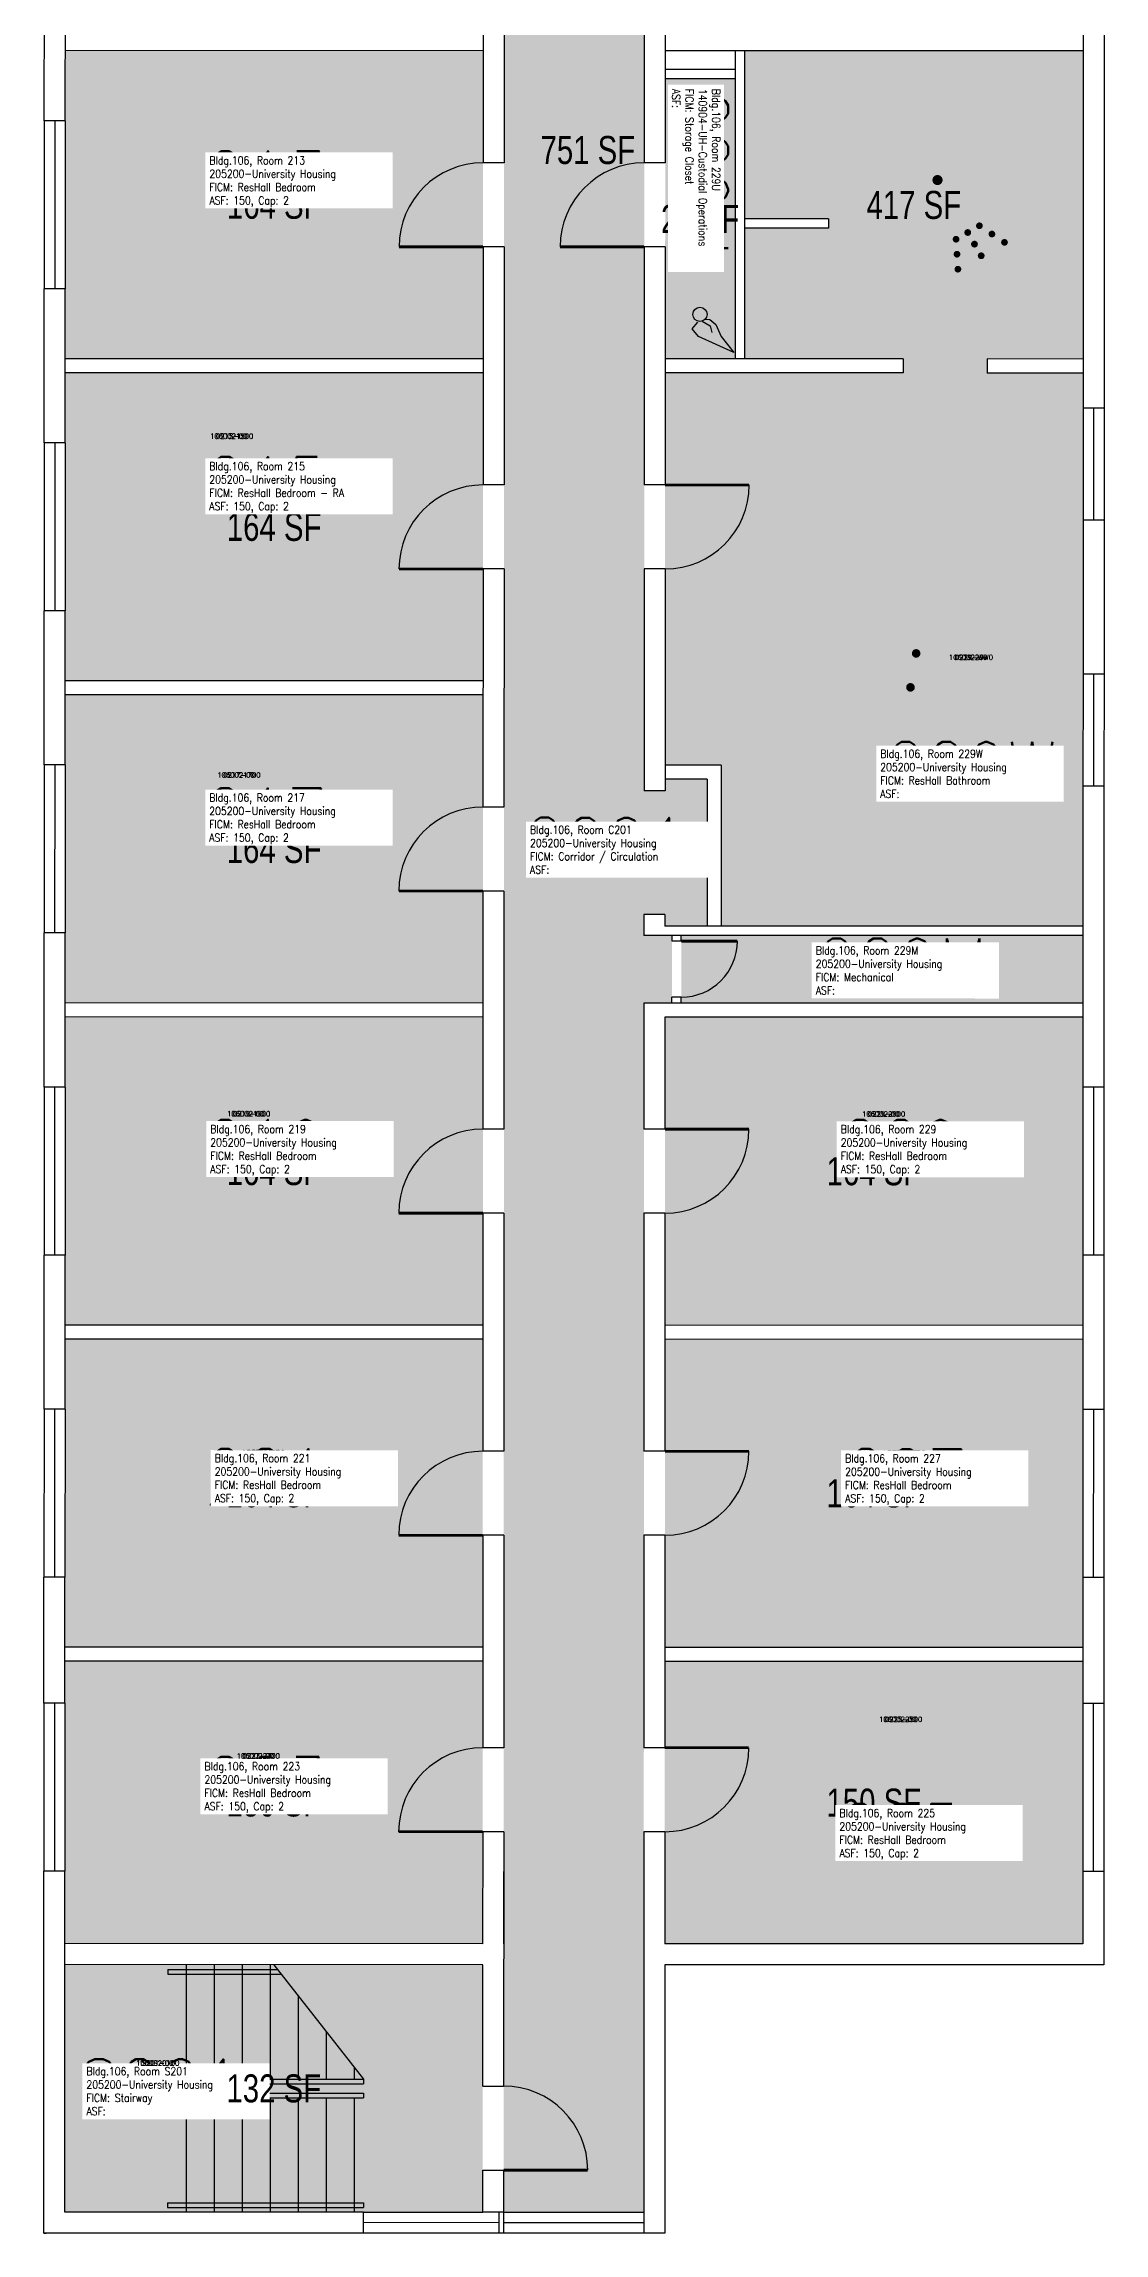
# Model space of a CAD drawing. Header units: inches. Extents: x -394 to 1225, y 0 to 3729.
# Drawn here: x 0 to 454, y 0 to 938 of the extents above; entities that cross this region are included whole.
import ezdxf
from ezdxf.enums import TextEntityAlignment as Align

# ---------------------------------------------------------------- set-up
doc = ezdxf.new("R2010")
doc.units = ezdxf.units.IN
doc.header["$LTSCALE"] = 0.25
doc.header["$MEASUREMENT"] = 0
doc.layers.get('0').update_dxf_attribs({"linetype": 'CONTINUOUS'})
for name, color, linetype in [('A-DOOR', 2, 'CONTINUOUS'), ('A-FLOR', 3, 'CONTINUOUS'), ('A-GLAZ', 1, 'CONTINUOUS'), ('A-GLAZ-SILL', 2, 'CONTINUOUS'), ('A-IDEN-ICON', 4, 'CONTINUOUS'), ('A-IDEN-RNUM', 7, 'CONTINUOUS'), ('A-IDEN-SNUM', 4, 'CONTINUOUS'), ('A-IDEN-VNUM', 4, 'CONTINUOUS'), ('A-WALL', 5, 'CONTINUOUS'), ('AREA-TEXT', 3, 'CONTINUOUS'), ('Rooms-Category-Color', 7, 'CONTINUOUS'), ('Rooms-College-Color', 7, 'CONTINUOUS'), ('Rooms-Department-Color', 7, 'CONTINUOUS'), ('Rooms-Division-Color', 7, 'CONTINUOUS'), ('Rooms-Information', 7, 'CONTINUOUS')]:
    doc.layers.add(name, color=color, linetype=linetype)
doc.styles.add('AREA', font='arial.ttf', dxfattribs={"width": 0.75, "height": 24})
doc.styles.add('ROOMSNUMBER', font='SIMPLEX.shx', dxfattribs={"height": 0.18})
doc.styles.add('ROOMVNUMBER', font='simplex.shx', dxfattribs={"width": 0.85})

# ---------------------------------------------------------------- blocks, each defined once
blk = doc.blocks.new('Cpshower')
at = {"color": 0, "linetype": 'ByBlock'}
blk.add_lwpolyline([(-0.015, 0.0396, 0, 0.06, 0), (0.005, 0.005, 0.06, 0.06, 0)], format="xyseb", dxfattribs=at)
for points, const_width in [([(-0.0319, 0.0624, 1), (-0.0281, 0.0689, 1)], 0.0075), ([(0.0302, -0.0036, 1), (0.0345, -0.0011, 1)], 0.005), ([(-0.0045, -0.0236, 1), (-0.0002, -0.0211, 1)], 0.005), ([(0.0128, -0.0136, 1), (0.0172, -0.0111, 1)], 0.005), ([(0.0228, -0.0309, 1), (0.0272, -0.0284, 1)], 0.005), ([(0.0488, -0.0159, 1), (0.0531, -0.0134, 1)], 0.005), ([(0.0675, -0.0282, 1), (0.0718, -0.0257, 1)], 0.005), ([(-0.0031, -0.0459, 1), (0.0012, -0.0434, 1)], 0.005), ([(-0.0018, -0.0682, 1), (0.0025, -0.0657, 1)], 0.005), ([(0.0328, -0.0482, 1), (0.0372, -0.0457, 1)], 0.005)]:
    blk.add_lwpolyline(points, format="xyb", close=True, dxfattribs=dict(at, const_width=const_width))
at = {"color": 0, "linetype": 'ByBlock', "const_width": 0.015}
blk.add_lwpolyline([(-0.01, 0.031), (-0.03, 0.0656)], dxfattribs=at)
blk = doc.blocks.new('Cpbath')
at = {"color": 0, "linetype": 'ByBlock', "const_width": 0.0127}
for points in [[(0.0571, 0.0168, 0.861492), (-0.0551, 0, 1)], [(0.0571, 0.0168, 0.729002), (-0.0084, -0.0042, 1)], [(-0.0551, 0, 0.726902), (0.0487, -0.0337, 1)], [(-0.0084, -0.0042, 0.609468), (0.0487, -0.0337, 1)]]:
    blk.add_lwpolyline(points, format="xyb", dxfattribs=at)
at = {"color": 0, "linetype": 'ByBlock', "const_width": 0.00637}
for points in [[(0.0544, 0.0152, 1), (0.0599, 0.0184, 1)], [(0.0459, -0.0353, 1), (0.0515, -0.0321, 1)]]:
    blk.add_lwpolyline(points, format="xyb", close=True, dxfattribs=at)
blk = doc.blocks.new('Cpcust')
at = {"color": 0, "linetype": 'ByBlock'}
for p, q in [((0.0262, -0.0408), (0.0446, -0.0406)), ((0.0297, -0.0341), (0.0376, -0.0302)), ((0.0376, -0.0302), (0.0533, -0.0324)), ((0.0446, -0.0406), (0.0543, -0.0505)), ((0.0533, -0.0324), (0.0745, -0.0479)), ((0.0171, -0.0639), (0.02, -0.0466)), ((0.0358, -0.0705), (0.0171, -0.0639)), ((0.1117, -0.0625), (0.0358, -0.0705)), ((0.0745, -0.0479), (0.1117, -0.0625))]:
    blk.add_line(p, q, dxfattribs=at)
at = {"color": 0, "linetype": 'ByBlock', "const_width": 0.0075}
blk.add_lwpolyline([(-0.0332, 0.0481, 1), (-0.0268, 0.0519, 1)], format="xyb", close=True, dxfattribs=at)
at = {"color": 0, "linetype": 'ByBlock', "const_width": 0.015}
blk.add_lwpolyline([(-0.03, 0.05), (0.01, -0.0193)], dxfattribs=at)
at = {"color": 0, "linetype": 'ByBlock'}
blk.add_circle((0.0158, -0.0313), 0.0141, dxfattribs=at)

msp = doc.modelspace()

# ---------------------------------------------------------------- hatches: boundary and pattern name
at = {"layer": 'Rooms-Category-Color', "true_color": 0xadadad}
for points in [[(257.48, 1775.94), (197.4, 1775.95), (197.4, 1772.95), (197, 154.95), (197.04, 154.95), (197, 8.95), (257, 8.94), (257.09, 526.94), (269.09, 526.93), (269.1, 555.94), (257.1, 555.94), (257.18, 564.94), (266.1, 564.93), (266.1, 559.93), (284.1, 559.93), (284.11, 622.93), (266.11, 622.93), (266.11, 617.93), (257.19, 617.94), (257.48, 1775.94)], [(445.14, 555.89), (273.09, 555.94), (273.09, 526.93), (445.13, 526.89)], [(188.03, 114.95), (9.03, 115), (9, 9), (137, 8.97), (188, 8.95)]]:
    msp.add_hatch(color=253, dxfattribs=at).paths.add_polyline_path(points)
at = {"layer": 'Rooms-Category-Color', "true_color": 0x728ef3}
for points in [[(188.19, 934.95), (9.23, 935), (9.22, 905), (9.21, 833), (9.2, 803), (188.16, 802.95)], [(404.16, 796.9), (404.16, 802.9), (445.2, 802.89), (445.23, 934.89), (300.19, 934.93), (300.17, 862.93), (336.17, 862.92), (336.17, 858.92), (300.17, 858.93), (300.15, 802.93), (368.16, 802.91), (368.16, 796.91), (266.16, 796.93), (266.12, 628.93), (290.12, 628.93), (290.1, 559.93), (445.14, 559.89), (445.15, 619.89), (445.17, 667.89), (445.18, 733.89), (445.19, 781.89), (445.2, 796.89)], [(296.19, 922.89), (266.19, 922.9), (266.16, 802.93), (296.16, 802.93)], [(188.16, 796.95), (9.2, 797), (9.19, 767), (9.17, 695), (9.16, 665), (188.12, 664.95)], [(188.12, 658.95), (9.16, 659), (9.16, 629), (9.14, 557), (9.13, 527), (188.09, 526.95)], [(188.09, 520.95), (9.13, 521), (9.12, 491), (9.1, 419), (9.1, 389), (188.06, 388.95)], [(445.1, 418.89), (445.12, 490.89), (445.13, 520.89), (266.09, 520.93), (266.06, 388.93), (445.1, 388.89)], [(188.05, 382.95), (9.09, 383), (9.09, 353), (9.07, 281), (9.06, 251), (188.02, 250.95)], [(445.09, 382.89), (266.05, 382.93), (266.02, 250.93), (445.06, 250.89)], [(188.02, 244.95), (9.06, 245), (9.06, 226.99), (9.04, 154.99), (9.03, 124), (187.99, 123.95)], [(445.06, 244.89), (266.02, 244.93), (265.99, 123.93), (445.03, 123.89), (445.04, 154.89), (445.06, 226.89)]]:
    msp.add_hatch(color=171, dxfattribs=at).paths.add_polyline_path(points)
at = {"layer": 'Rooms-College-Color', "true_color": 0xadadad}
for points in [[(257.48, 1775.94), (197.4, 1775.95), (197.4, 1772.95), (197, 154.95), (197.04, 154.95), (197, 8.95), (257, 8.94), (257.09, 526.94), (269.09, 526.93), (269.1, 555.94), (257.1, 555.94), (257.18, 564.94), (266.1, 564.93), (266.1, 559.93), (284.1, 559.93), (284.11, 622.93), (266.11, 622.93), (266.11, 617.93), (257.19, 617.94), (257.48, 1775.94)], [(188.19, 934.95), (9.23, 935), (9.22, 905), (9.21, 833), (9.2, 803), (188.16, 802.95)], [(404.16, 796.9), (404.16, 802.9), (445.2, 802.89), (445.23, 934.89), (300.19, 934.93), (300.17, 862.93), (336.17, 862.92), (336.17, 858.92), (300.17, 858.93), (300.15, 802.93), (368.16, 802.91), (368.16, 796.91), (266.16, 796.93), (266.12, 628.93), (290.12, 628.93), (290.1, 559.93), (445.14, 559.89), (445.15, 619.89), (445.17, 667.89), (445.18, 733.89), (445.19, 781.89), (445.2, 796.89)], [(296.19, 922.89), (266.19, 922.9), (266.16, 802.93), (296.16, 802.93)], [(188.16, 796.95), (9.2, 797), (9.19, 767), (9.17, 695), (9.16, 665), (188.12, 664.95)], [(188.12, 658.95), (9.16, 659), (9.16, 629), (9.14, 557), (9.13, 527), (188.09, 526.95)], [(445.14, 555.89), (273.09, 555.94), (273.09, 526.93), (445.13, 526.89)], [(188.09, 520.95), (9.13, 521), (9.12, 491), (9.1, 419), (9.1, 389), (188.06, 388.95)], [(445.1, 418.89), (445.12, 490.89), (445.13, 520.89), (266.09, 520.93), (266.06, 388.93), (445.1, 388.89)], [(188.05, 382.95), (9.09, 383), (9.09, 353), (9.07, 281), (9.06, 251), (188.02, 250.95)], [(445.09, 382.89), (266.05, 382.93), (266.02, 250.93), (445.06, 250.89)], [(188.02, 244.95), (9.06, 245), (9.06, 226.99), (9.04, 154.99), (9.03, 124), (187.99, 123.95)], [(445.06, 244.89), (266.02, 244.93), (265.99, 123.93), (445.03, 123.89), (445.04, 154.89), (445.06, 226.89)], [(188.03, 114.95), (9.03, 115), (9, 9), (137, 8.97), (188, 8.95)]]:
    msp.add_hatch(color=253, dxfattribs=at).paths.add_polyline_path(points)
at = {"layer": 'Rooms-Department-Color', "true_color": 0xacacac}
for points in [[(257.48, 1775.94), (197.4, 1775.95), (197.4, 1772.95), (197, 154.95), (197.04, 154.95), (197, 8.95), (257, 8.94), (257.09, 526.94), (269.09, 526.93), (269.1, 555.94), (257.1, 555.94), (257.18, 564.94), (266.1, 564.93), (266.1, 559.93), (284.1, 559.93), (284.11, 622.93), (266.11, 622.93), (266.11, 617.93), (257.19, 617.94), (257.48, 1775.94)], [(445.14, 555.89), (273.09, 555.94), (273.09, 526.93), (445.13, 526.89)], [(188.03, 114.95), (9.03, 115), (9, 9), (137, 8.97), (188, 8.95)]]:
    msp.add_hatch(color=253, dxfattribs=at).paths.add_polyline_path(points)
at = {"layer": 'Rooms-Department-Color', "true_color": 0x604aed}
for points in [[(188.19, 934.95), (9.23, 935), (9.22, 905), (9.21, 833), (9.2, 803), (188.16, 802.95)], [(404.16, 796.9), (404.16, 802.9), (445.2, 802.89), (445.23, 934.89), (300.19, 934.93), (300.17, 862.93), (336.17, 862.92), (336.17, 858.92), (300.17, 858.93), (300.15, 802.93), (368.16, 802.91), (368.16, 796.91), (266.16, 796.93), (266.12, 628.93), (290.12, 628.93), (290.1, 559.93), (445.14, 559.89), (445.15, 619.89), (445.17, 667.89), (445.18, 733.89), (445.19, 781.89), (445.2, 796.89)], [(296.19, 922.89), (266.19, 922.9), (266.16, 802.93), (296.16, 802.93)], [(188.16, 796.95), (9.2, 797), (9.19, 767), (9.17, 695), (9.16, 665), (188.12, 664.95)], [(188.12, 658.95), (9.16, 659), (9.16, 629), (9.14, 557), (9.13, 527), (188.09, 526.95)], [(188.09, 520.95), (9.13, 521), (9.12, 491), (9.1, 419), (9.1, 389), (188.06, 388.95)], [(445.1, 418.89), (445.12, 490.89), (445.13, 520.89), (266.09, 520.93), (266.06, 388.93), (445.1, 388.89)], [(188.05, 382.95), (9.09, 383), (9.09, 353), (9.07, 281), (9.06, 251), (188.02, 250.95)], [(445.09, 382.89), (266.05, 382.93), (266.02, 250.93), (445.06, 250.89)], [(188.02, 244.95), (9.06, 245), (9.06, 226.99), (9.04, 154.99), (9.03, 124), (187.99, 123.95)], [(445.06, 244.89), (266.02, 244.93), (265.99, 123.93), (445.03, 123.89), (445.04, 154.89), (445.06, 226.89)]]:
    msp.add_hatch(color=173, dxfattribs=at).paths.add_polyline_path(points)
at = {"layer": 'Rooms-Division-Color', "true_color": 0xadadad}
for points in [[(257.48, 1775.94), (197.4, 1775.95), (197.4, 1772.95), (197, 154.95), (197.04, 154.95), (197, 8.95), (257, 8.94), (257.09, 526.94), (269.09, 526.93), (269.1, 555.94), (257.1, 555.94), (257.18, 564.94), (266.1, 564.93), (266.1, 559.93), (284.1, 559.93), (284.11, 622.93), (266.11, 622.93), (266.11, 617.93), (257.19, 617.94), (257.48, 1775.94)], [(445.14, 555.89), (273.09, 555.94), (273.09, 526.93), (445.13, 526.89)], [(188.03, 114.95), (9.03, 115), (9, 9), (137, 8.97), (188, 8.95)]]:
    msp.add_hatch(color=253, dxfattribs=at).paths.add_polyline_path(points)
at = {"layer": 'Rooms-Division-Color', "true_color": 0x604aed}
for points in [[(188.19, 934.95), (9.23, 935), (9.22, 905), (9.21, 833), (9.2, 803), (188.16, 802.95)], [(404.16, 796.9), (404.16, 802.9), (445.2, 802.89), (445.23, 934.89), (300.19, 934.93), (300.17, 862.93), (336.17, 862.92), (336.17, 858.92), (300.17, 858.93), (300.15, 802.93), (368.16, 802.91), (368.16, 796.91), (266.16, 796.93), (266.12, 628.93), (290.12, 628.93), (290.1, 559.93), (445.14, 559.89), (445.15, 619.89), (445.17, 667.89), (445.18, 733.89), (445.19, 781.89), (445.2, 796.89)], [(296.19, 922.89), (266.19, 922.9), (266.16, 802.93), (296.16, 802.93)], [(188.16, 796.95), (9.2, 797), (9.19, 767), (9.17, 695), (9.16, 665), (188.12, 664.95)], [(188.12, 658.95), (9.16, 659), (9.16, 629), (9.14, 557), (9.13, 527), (188.09, 526.95)], [(188.09, 520.95), (9.13, 521), (9.12, 491), (9.1, 419), (9.1, 389), (188.06, 388.95)], [(445.1, 418.89), (445.12, 490.89), (445.13, 520.89), (266.09, 520.93), (266.06, 388.93), (445.1, 388.89)], [(188.05, 382.95), (9.09, 383), (9.09, 353), (9.07, 281), (9.06, 251), (188.02, 250.95)], [(445.09, 382.89), (266.05, 382.93), (266.02, 250.93), (445.06, 250.89)], [(188.02, 244.95), (9.06, 245), (9.06, 226.99), (9.04, 154.99), (9.03, 124), (187.99, 123.95)], [(445.06, 244.89), (266.02, 244.93), (265.99, 123.93), (445.03, 123.89), (445.04, 154.89), (445.06, 226.89)]]:
    msp.add_hatch(color=173, dxfattribs=at).paths.add_polyline_path(points)

# ---------------------------------------------------------------- linework, layer by layer
at = {"layer": 'A-DOOR', "const_width": 1.2}
for points in [[(188.17, 850.95), (152.17, 850.96)], [(257.17, 850.94), (221.17, 850.95)], [(266.15, 748.93), (302.15, 748.93)], [(188.14, 712.95), (152.14, 712.96)], [(188.1, 574.95), (152.1, 574.96)], [(273.09, 553.49), (297.09, 553.48)], [(266.08, 472.93), (302.08, 472.93)], [(188.07, 436.95), (152.07, 436.96)], [(266.04, 334.93), (302.04, 334.93)], [(188.03, 298.95), (152.03, 298.96)], [(266.01, 207.93), (302.01, 207.93)], [(188, 171.95), (152, 171.96)], [(197.01, 26.96), (233.01, 26.95)]]:
    msp.add_lwpolyline(points, dxfattribs=at)
at = {"layer": 'A-DOOR'}
for centre, radius, start, end in [((188.17, 850.95), 36, 89.98581, 179.98581), ((257.17, 850.94), 36, 89.98581, 179.98581), ((188.14, 712.95), 36, 89.98581, 179.98581), ((266.15, 748.93), 36, 269.98581, 359.98581), ((188.1, 574.95), 36, 89.98581, 179.98581), ((273.09, 553.49), 24, 269.98581, 359.98581), ((188.07, 436.95), 36, 89.98581, 179.98581), ((266.08, 472.93), 36, 269.98581, 359.98581), ((188.03, 298.95), 36, 89.98581, 179.98581), ((266.04, 334.93), 36, 269.98581, 359.98581), ((188, 171.95), 36, 89.98581, 179.98581), ((266.01, 207.93), 36, 269.98581, 359.98581), ((197.01, 26.96), 36, 359.98581, 89.98581)]:
    msp.add_arc(centre, radius, start, end, dxfattribs=at)
at = {"layer": 'A-FLOR'}
for p, q in [((53.07, 112.98), (100.1, 112.97)), ((53.07, 112.98), (53.07, 110.98)), ((61.02, 114.98), (61.01, 65.99)), ((73.02, 114.98), (73.01, 65.99)), ((85.02, 114.98), (85.01, 65.99)), ((97.02, 114.98), (97.01, 65.98)), ((98.53, 114.98), (137.02, 65.97)), ((53.07, 110.98), (101.68, 110.97)), ((109.02, 101.62), (109.01, 65.98)), ((121.02, 86.34), (121.01, 65.98)), ((53.06, 65.99), (53.05, 57.98)), ((53.06, 65.99), (137.02, 65.97)), ((133.01, 71.07), (133.01, 65.98)), ((137.02, 65.97), (137.02, 63.97)), ((53.05, 57.98), (137.01, 57.96)), ((55.06, 63.99), (55.06, 59.98)), ((55.06, 63.99), (137.02, 63.97)), ((55.06, 59.98), (137.01, 59.96)), ((61.01, 57.98), (61, 8.98)), ((73.01, 57.97), (73, 8.98)), ((85.01, 57.97), (85, 8.98)), ((97.01, 57.97), (97, 8.98)), ((109.01, 57.97), (109, 8.97)), ((121.01, 57.96), (121, 8.97)), ((133.01, 57.96), (133, 8.97)), ((137.01, 59.96), (137.01, 57.96)), ((53.04, 12.99), (53.04, 10.99)), ((53.04, 12.99), (137, 12.97)), ((53.04, 10.99), (137, 10.97)), ((137, 12.97), (137, 10.97))]:
    msp.add_line(p, q, dxfattribs=at)
at = {"layer": 'A-GLAZ'}
for p, q in [((4.72, 904.98), (4.71, 832.98)), ((449.69, 781.89), (449.68, 733.89)), ((4.69, 766.98), (4.67, 694.98)), ((449.67, 667.89), (449.65, 619.89)), ((4.66, 628.98), (4.64, 556.98)), ((4.62, 490.98), (4.6, 418.98)), ((449.62, 490.87), (449.6, 418.87)), ((4.59, 352.98), (4.57, 280.98)), ((449.59, 352.87), (449.57, 280.87)), ((4.56, 226.98), (4.54, 154.98)), ((449.56, 226.87), (449.54, 154.87)), ((195, 4.45), (137, 4.47)), ((257, 4.44), (197, 4.45))]:
    msp.add_line(p, q, dxfattribs=at)
at = {"layer": 'A-GLAZ-SILL'}
for p, q in [((0.22, 905), (0.21, 833)), ((9.22, 905), (9.21, 833)), ((445.19, 781.89), (445.18, 733.89)), ((454.19, 781.89), (454.18, 733.89)), ((0.19, 767), (0.17, 695)), ((9.19, 767), (9.17, 695)), ((445.17, 667.89), (445.15, 619.89)), ((454.17, 667.89), (454.15, 619.89)), ((0.16, 629), (0.14, 557)), ((9.16, 629), (9.14, 557)), ((0.12, 491), (0.1, 419)), ((9.12, 491), (9.1, 419)), ((445.12, 490.89), (445.1, 418.89)), ((454.12, 490.89), (454.1, 418.89)), ((0.09, 353), (0.07, 281)), ((9.09, 353), (9.07, 281)), ((445.09, 352.89), (445.07, 280.89)), ((454.09, 352.89), (454.07, 280.89)), ((0.06, 227), (0.04, 155)), ((9.06, 226.99), (9.04, 154.99)), ((445.06, 226.89), (445.04, 154.89)), ((454.06, 226.88), (454.04, 154.88)), ((137, 8.97), (188, 8.95)), ((197, 8.95), (257, 8.94)), ((195, -0.05), (137, -0.03)), ((257, -0.06), (197, -0.05))]:
    msp.add_line(p, q, dxfattribs=at)
at = {"layer": 'A-WALL'}
for p, q in [((188.2, 988.95), (188.18, 886.95)), ((197.2, 988.95), (197.18, 886.95)), ((257.2, 988.94), (257.18, 886.94)), ((266.2, 988.93), (266.18, 886.93)), ((0.22, 905), (0.24, 971)), ((9.22, 905), (9.24, 971)), ((445.24, 970.89), (445.19, 781.89)), ((454.24, 970.89), (454.19, 781.89)), ((188.19, 934.95), (9.23, 935)), ((445.23, 934.89), (266.19, 934.93)), ((296.19, 934.93), (296.16, 802.93)), ((300.19, 934.93), (300.15, 802.93)), ((296.19, 926.89), (266.19, 926.89)), ((296.19, 922.89), (266.19, 922.9)), ((9.22, 905), (0.22, 905)), ((197.18, 886.95), (188.18, 886.95)), ((266.18, 886.93), (257.18, 886.94)), ((336.17, 862.92), (300.17, 862.93)), ((336.17, 858.92), (300.17, 858.93)), ((336.17, 862.92), (336.17, 858.92)), ((188.17, 850.95), (188.15, 748.95)), ((197.17, 850.95), (188.17, 850.95)), ((197.17, 850.95), (197.15, 748.95)), ((257.17, 850.94), (257.15, 748.94)), ((266.17, 850.93), (257.17, 850.94)), ((266.17, 850.93), (266.15, 748.93)), ((0.19, 767), (0.21, 833)), ((9.21, 833), (0.21, 833)), ((9.19, 767), (9.21, 833)), ((188.16, 802.95), (9.2, 803)), ((368.16, 802.91), (266.16, 802.93)), ((368.16, 802.91), (368.16, 796.91)), ((445.2, 802.89), (404.16, 802.9)), ((404.16, 802.9), (404.16, 796.9)), ((188.16, 796.95), (9.2, 797)), ((368.16, 796.91), (266.16, 796.93)), ((445.2, 796.89), (404.16, 796.9)), ((454.19, 781.89), (445.19, 781.89)), ((9.19, 767), (0.19, 767)), ((197.15, 748.95), (188.15, 748.95)), ((266.15, 748.93), (257.15, 748.94)), ((445.18, 733.89), (445.17, 667.89)), ((454.18, 733.89), (445.18, 733.89)), ((454.18, 733.89), (454.17, 667.89)), ((188.14, 712.95), (188.11, 610.95)), ((197.14, 712.95), (188.14, 712.95)), ((197.14, 712.95), (197.11, 610.95)), ((257.14, 712.94), (257.11, 617.94)), ((266.14, 712.93), (257.14, 712.94)), ((266.14, 712.93), (266.11, 617.93)), ((0.16, 629), (0.17, 695)), ((9.17, 695), (0.17, 695)), ((9.16, 629), (9.17, 695)), ((454.17, 667.89), (445.17, 667.89)), ((188.12, 664.95), (9.16, 665)), ((188.12, 658.95), (9.16, 659)), ((9.16, 629), (0.16, 629)), ((290.12, 628.93), (266.12, 628.93)), ((290.12, 628.93), (290.1, 559.93)), ((284.11, 622.93), (266.11, 622.93)), ((284.11, 622.93), (284.1, 559.93)), ((445.15, 619.89), (445.12, 490.89)), ((454.15, 619.89), (445.15, 619.89)), ((454.15, 619.89), (454.12, 490.89)), ((197.11, 610.95), (188.11, 610.95)), ((266.11, 617.93), (257.11, 617.94)), ((290.11, 617.93), (290.1, 576.99)), ((188.1, 574.95), (188.08, 472.95)), ((197.1, 574.95), (188.1, 574.95)), ((197.1, 574.95), (197.08, 472.95)), ((266.1, 564.93), (257.1, 564.94)), ((257.1, 564.94), (257.1, 555.94)), ((266.1, 564.93), (266.1, 559.93)), ((0.12, 491), (0.14, 557)), ((9.14, 557), (0.14, 557)), ((9.12, 491), (9.14, 557)), ((445.14, 555.89), (257.1, 555.94)), ((445.14, 559.89), (266.1, 559.93)), ((269.1, 553.49), (269.1, 555.94)), ((273.09, 553.49), (269.1, 553.49)), ((273.09, 553.49), (273.09, 555.94)), ((188.09, 526.95), (9.13, 527)), ((257.09, 526.94), (257.08, 472.94)), ((445.13, 526.89), (257.09, 526.94)), ((269.09, 526.93), (269.09, 529.49)), ((273.09, 529.49), (269.09, 529.49)), ((273.09, 526.93), (273.09, 529.49)), ((188.09, 520.95), (9.13, 521)), ((266.09, 520.93), (266.08, 472.93)), ((445.13, 520.89), (266.09, 520.93)), ((9.12, 491), (0.12, 491)), ((454.12, 490.89), (445.12, 490.89)), ((197.08, 472.95), (188.08, 472.95)), ((266.08, 472.93), (257.08, 472.94)), ((188.07, 436.95), (188.04, 334.95)), ((197.07, 436.95), (188.07, 436.95)), ((197.07, 436.95), (197.04, 334.95)), ((257.07, 436.94), (257.04, 334.94)), ((266.07, 436.93), (257.07, 436.94)), ((266.07, 436.93), (266.04, 334.93)), ((0.09, 353), (0.1, 419)), ((9.1, 419), (0.1, 419)), ((9.09, 353), (9.1, 419)), ((445.1, 418.89), (445.09, 352.89)), ((454.1, 418.89), (445.1, 418.89)), ((454.1, 418.89), (454.09, 352.89)), ((188.06, 388.95), (9.1, 389)), ((445.1, 388.89), (266.06, 388.93)), ((188.05, 382.95), (9.09, 383)), ((445.09, 382.89), (266.05, 382.93)), ((9.09, 353), (0.09, 353)), ((454.09, 352.89), (445.09, 352.89)), ((197.04, 334.95), (188.04, 334.95)), ((266.04, 334.93), (257.04, 334.94)), ((188.03, 298.95), (188.01, 207.95)), ((197.03, 298.95), (188.03, 298.95)), ((197.03, 298.95), (197.01, 207.95)), ((257.03, 298.94), (257.01, 207.94)), ((266.03, 298.93), (257.03, 298.94)), ((266.03, 298.93), (266.01, 207.93)), ((0.06, 227), (0.07, 281)), ((9.07, 281), (0.07, 281)), ((9.06, 226.99), (9.07, 281)), ((445.07, 280.89), (445.06, 226.89)), ((454.07, 280.89), (445.07, 280.89)), ((454.07, 280.89), (454.06, 226.88)), ((188.02, 250.95), (9.06, 251)), ((188.02, 244.95), (9.06, 245)), ((445.06, 250.89), (266.02, 250.93)), ((445.06, 244.89), (266.02, 244.93)), ((9.06, 226.99), (0.06, 227)), ((454.06, 226.88), (445.06, 226.89)), ((197.01, 207.95), (188.01, 207.95)), ((266.01, 207.93), (257.01, 207.94)), ((188, 171.95), (187.99, 123.95)), ((197, 171.95), (188, 171.95)), ((197, 171.95), (196.98, 62.96)), ((257.04, 171.94), (257, -0.06)), ((266, 171.93), (257.04, 171.94)), ((266, 171.93), (265.99, 123.93)), ((0, 0), (0.04, 155)), ((9.04, 154.99), (0.04, 155)), ((9, 9), (9.04, 154.99)), ((197.03, 123.95), (197.04, 154.95)), ((445.04, 154.89), (445.03, 123.89)), ((454.04, 154.88), (445.04, 154.89)), ((454.04, 154.88), (454.03, 114.89)), ((187.99, 123.95), (9.03, 124)), ((445.03, 123.89), (265.99, 123.93)), ((188.03, 114.95), (9.03, 115)), ((188.02, 62.96), (188.03, 114.95)), ((266.03, 114.93), (266, -0.07)), ((454.03, 114.89), (266.03, 114.93)), ((188.02, 62.96), (196.98, 62.96)), ((188, 8.95), (188.01, 26.96)), ((188.01, 26.96), (197.01, 26.96)), ((197, 8.95), (197.01, 26.96)), ((0, 0), (1, 0)), ((0, 0), (1, 0)), ((137, 8.97), (9, 9)), ((137, -0.03), (137, 8.97)), ((197, 8.95), (188, 8.95)), ((195, -0.05), (195, 8.95)), ((197, -0.05), (197, 8.95)), ((137, -0.03), (0, 0)), ((197, -0.05), (195, -0.05)), ((266, -0.07), (257, -0.06))]:
    msp.add_line(p, q, dxfattribs=at)

# ---------------------------------------------------------------- block references
at = {"layer": 'A-IDEN-ICON'}
for name, p, xscale, yscale, zscale, rotation in [('Cpshower', (391.47, 860.65), 288.0000000046823, 288.0000000046823, 12, 359.9858090734534), ('Cpcust', (281.56, 829.57), 216.0000000019425, 216.0000000019425, 216.0000000019425, 329.5819356457245), ('Cpbath', (357.23, 671.93), 288.0000000046823, 288.0000000046823, 12, 359.9858090734534)]:
    msp.add_blockref(name, p, dxfattribs=dict(at, xscale=xscale, yscale=yscale, zscale=zscale, rotation=rotation))

# ---------------------------------------------------------------- texts
at = {"layer": 'A-IDEN-RNUM', "style": 'ROOMSNUMBER'}
for s, rotation, p in [('0213-00', 359.98581, (85.75, 882.96)), ('0229-U0', 269.98581, (275.91, 875.84)), ('0215-00', 359.98581, (80.47, 769.83)), ('0229-W0', 359.98581, (397.17, 675.07)), ('0217-00', 359.98581, (83.59, 624.67)), ('C201-00', 359.98581, (232.98, 592.45)), ('0229-M0', 359.98581, (360.24, 540.7)), ('0219-00', 359.98581, (87.76, 479.52)), ('0229-00', 359.98581, (359.76, 479.45)), ('0221-00', 359.98581, (94.03, 334.31)), ('0227-00', 359.98581, (368.45, 334.24)), ('0225-00', 359.98581, (367.05, 220.08)), ('0223-00', 359.98581, (91.89, 204.42)), ('S201-00', 359.98581, (48.8, 72.8))]:
    msp.add_text(s, height=2.16, rotation=rotation, dxfattribs=at).set_placement(p, align=Align.MIDDLE)
at = {"layer": 'A-IDEN-SNUM', "style": 'ROOMSNUMBER'}
for s, rotation, p in [('1060021300', 359.98581, (85.75, 882.96)), ('10600229U0', 269.98581, (275.91, 875.84)), ('1060021500', 359.98581, (80.47, 769.83)), ('10600229W0', 359.98581, (397.17, 675.07)), ('1060021700', 359.98581, (83.59, 624.67)), ('1060C20100', 359.98581, (232.98, 592.45)), ('10600229M0', 359.98581, (360.24, 540.7)), ('1060021900', 359.98581, (87.76, 479.52)), ('1060022900', 359.98581, (359.76, 479.45)), ('1060022100', 359.98581, (94.03, 334.31)), ('1060022700', 359.98581, (368.45, 334.24)), ('1060022500', 359.98581, (367.05, 220.08)), ('1060022300', 359.98581, (91.89, 204.42)), ('1060S20100', 359.98581, (48.8, 72.8))]:
    msp.add_text(s, height=2.16, rotation=rotation, dxfattribs=at).set_placement(p, align=Align.MIDDLE)
at = {"layer": 'A-IDEN-VNUM', "style": 'ROOMVNUMBER', "width": 0.85}
for s, rotation, p in [('229U', 269.98581, (281.14, 882.71)), ('213', 359.98581, (95.22, 879.98)), ('215', 359.98581, (95.19, 748.98)), ('229W', 359.98581, (397.16, 626.9)), ('217', 359.98581, (95.15, 606.98)), ('C201', 359.98581, (240.34, 594.39)), ('229M', 359.98581, (367.6, 542.64)), ('219', 359.98581, (95.12, 464.98)), ('229', 359.98581, (367.12, 464.91)), ('221', 359.98581, (95.08, 323.98)), ('227', 359.98581, (369.5, 323.91)), ('223', 359.98581, (95.05, 191.98)), ('225', 359.98581, (367.04, 171.91)), ('S201', 359.98581, (49.85, 62.46))]:
    msp.add_text(s, height=24, rotation=rotation, dxfattribs=at).set_placement(p, align=Align.MIDDLE)
at = {"layer": 'AREA-TEXT', "style": 'AREA', "width": 0.75}
for s, p in [('751 SF', (233.05, 892.44)), ('164 SF', (98.7, 868.98)), ('417 SF', (372.69, 868.91)), ('25 SF', (281.17, 862.91)), ('164 SF', (98.66, 730.98)), ('164 SF', (98.63, 592.98)), ('35 SF', (359.11, 541.41)), ('164 SF', (98.59, 454.98)), ('164 SF', (355.59, 454.91)), ('164 SF', (98.56, 316.98)), ('164 SF', (355.56, 316.91)), ('150 SF', (98.53, 184.48)), ('150 SF', (355.53, 184.41)), ('132 SF', (98.52, 61.98))]:
    msp.add_text(s, height=12, dxfattribs=at).set_placement(p, align=Align.MIDDLE_CENTER)

# ---------------------------------------------------------------- next in the draw order: texts
at = {"layer": 'Rooms-Information', "char_height": 3.4286, "width": 76.8, "attachment_point": 7, "style": 'ROOMVNUMBER', "bg_fill": 3, "box_fill_scale": 1.5, "bg_fill_color": 256, "bg_fill_true_color": 13158600, "bg_fill_transparency": 0}
for s, insert, rotation in [('Bldg.106, Room 229U^M^J140904-UH-Custodial Operations^M^JFICM: Storage Closet^M^JASF: ', (269.15, 918.66), 269.98581), ('Bldg.106, Room 213^M^J205200-University Housing^M^JFICM: ResHall Bedroom^M^JASF: 150, Cap: 2', (70.93, 867.98), 359.98581), ('Bldg.106, Room 215^M^J205200-University Housing^M^JFICM: ResHall Bedroom - RA^M^JASF: 150, Cap: 2', (70.9, 736.98), 359.98581), ('Bldg.106, Room 229W^M^J205200-University Housing^M^JFICM: ResHall Bathroom^M^JASF: ', (358.3, 614.91), 359.98581), ('Bldg.106, Room 217^M^J205200-University Housing^M^JFICM: ResHall Bedroom^M^JASF: 150, Cap: 2', (70.86, 594.98), 359.98581), ('Bldg.106, Room C201^M^J205200-University Housing^M^JFICM: Corridor / Circulation^M^JASF: ', (208.28, 582.39), 359.98581), ('Bldg.106, Room 229M^M^J205200-University Housing^M^JFICM: Mechanical^M^JASF: ', (330.68, 530.65), 359.98581), ('Bldg.106, Room 219^M^J205200-University Housing^M^JFICM: ResHall Bedroom^M^JASF: 150, Cap: 2', (71.31, 452.98), 359.98581), ('Bldg.106, Room 229^M^J205200-University Housing^M^JFICM: ResHall Bedroom^M^JASF: 150, Cap: 2', (341.37, 452.92), 359.98581), ('Bldg.106, Room 221^M^J205200-University Housing^M^JFICM: ResHall Bedroom^M^JASF: 150, Cap: 2', (73.22, 311.98), 359.98581), ('Bldg.106, Room 227^M^J205200-University Housing^M^JFICM: ResHall Bedroom^M^JASF: 150, Cap: 2', (343.27, 311.91), 359.98581), ('Bldg.106, Room 223^M^J205200-University Housing^M^JFICM: ResHall Bedroom^M^JASF: 150, Cap: 2', (68.82, 179.98), 359.98581), ('Bldg.106, Room 225^M^J205200-University Housing^M^JFICM: ResHall Bedroom^M^JASF: 150, Cap: 2', (340.81, 159.92), 359.98581), ('Bldg.106, Room S201^M^J205200-University Housing^M^JFICM: Stairway^M^JASF: ', (18.27, 50.47), 359.98581)]:
    msp.add_mtext(s, dxfattribs=dict(at, insert=insert, rotation=rotation))

doc.saveas('drawing.dxf')
